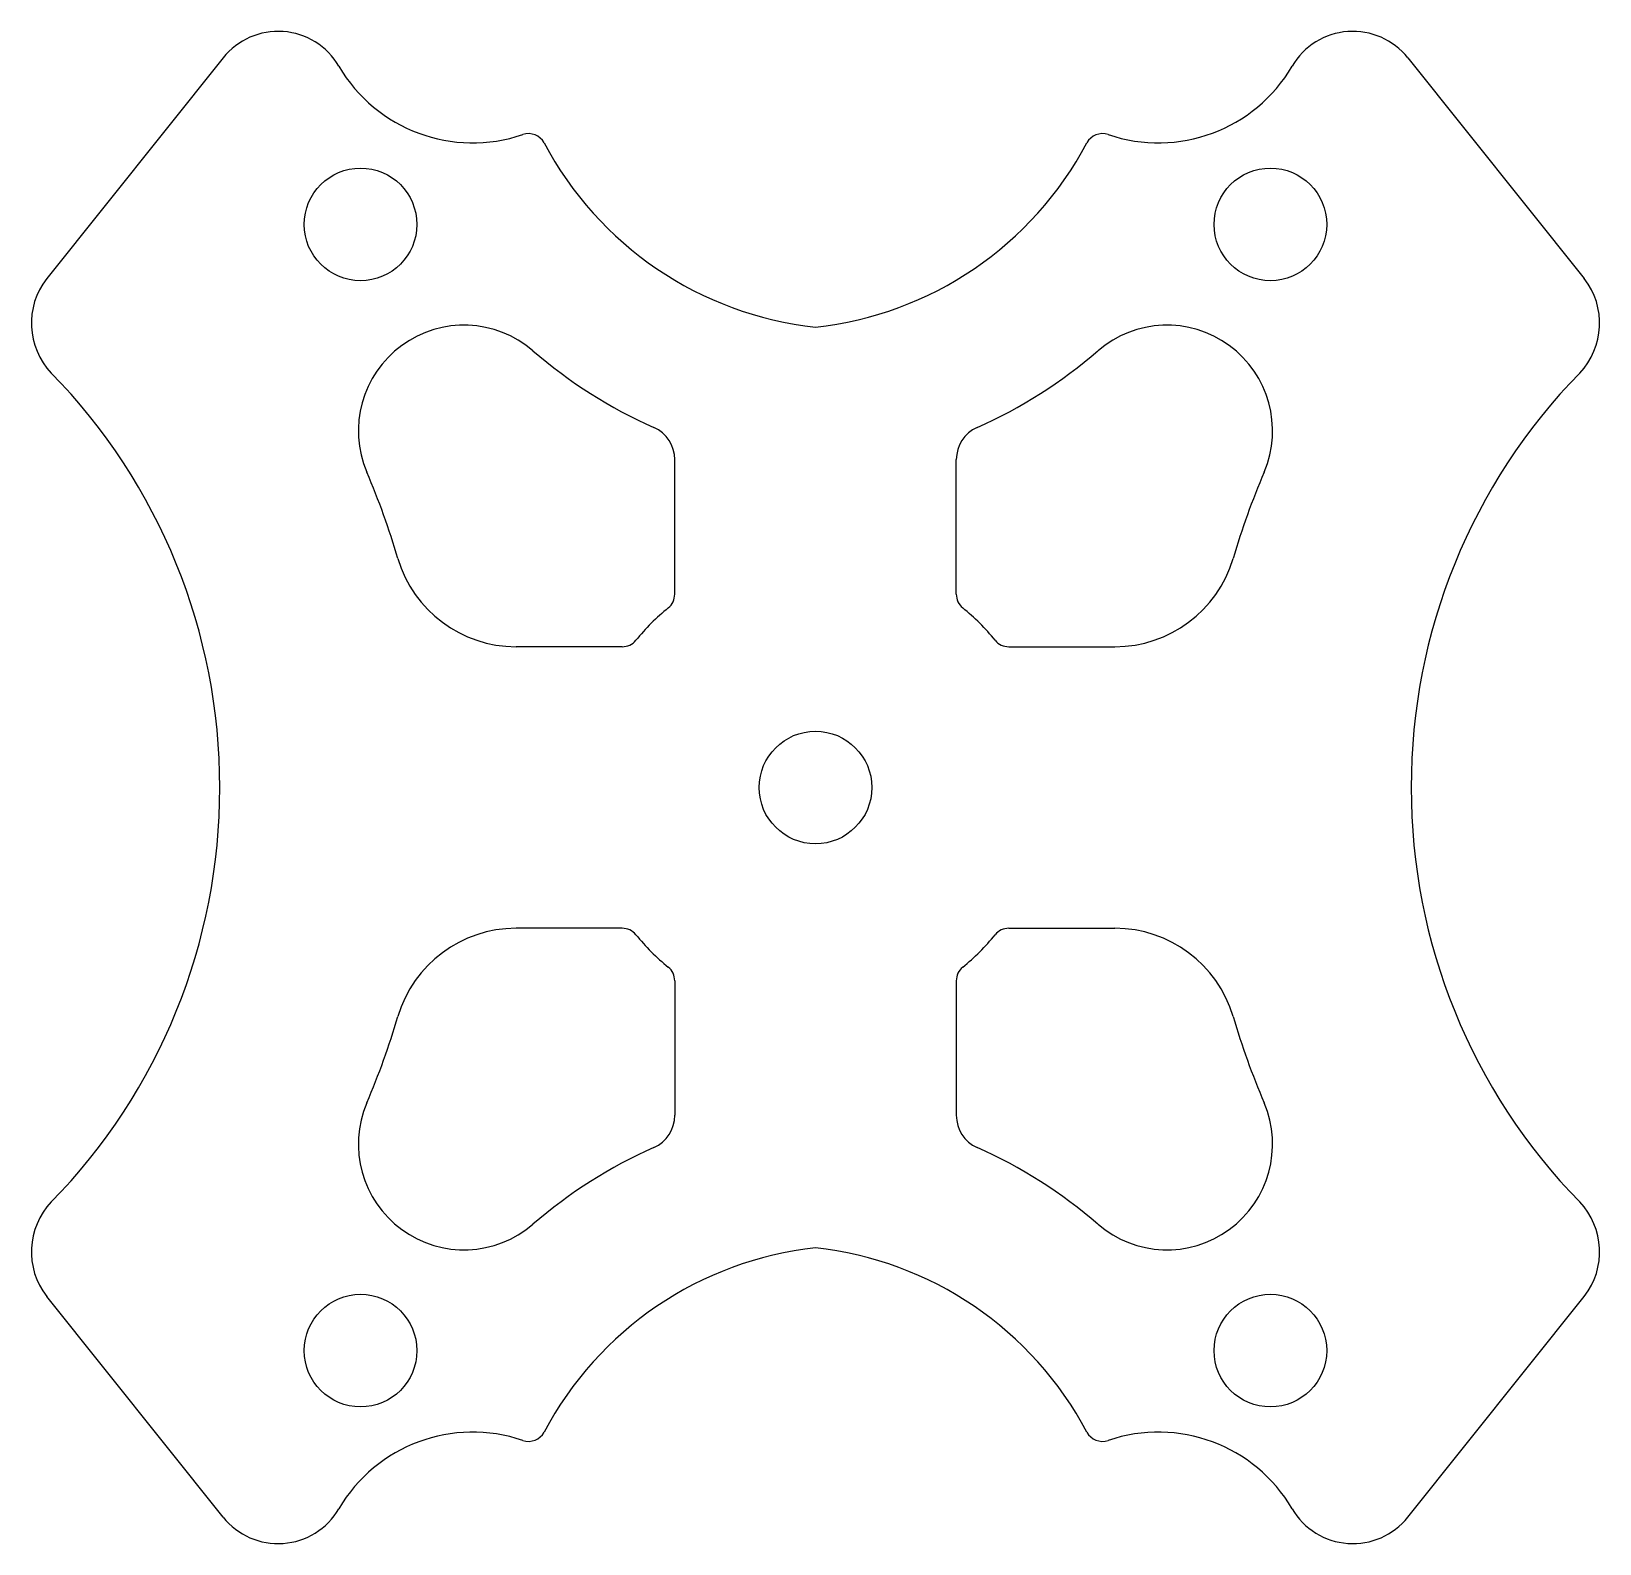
# Model space of a CAD drawing. Header units: millimetres. Extents: x 337.1 to 381.6, y 146.3 to 189.3.
import ezdxf

# ---------------------------------------------------------------- set-up
doc = ezdxf.new("R2010")
doc.units = ezdxf.units.MM
doc.header["$MEASUREMENT"] = 0
doc.layers.add('Split Micro Lock Plate', color=222, linetype='Continuous')

msp = doc.modelspace()

# ---------------------------------------------------------------- linework, layer by layer
at = {"layer": 'Split Micro Lock Plate'}
for p, q in [((342.526, 188.523), (337.513, 182.249)), ((376.188, 188.523), (381.2, 182.249)), ((355.357, 173.28), (355.357, 177.104)), ((363.357, 173.28), (363.357, 177.104)), ((353.865, 171.788), (350.849, 171.788)), ((364.848, 171.788), (367.865, 171.788)), ((353.865, 163.788), (350.849, 163.788)), ((364.848, 163.788), (367.865, 163.788)), ((355.357, 162.297), (355.357, 158.473)), ((363.357, 162.297), (363.357, 158.473)), ((342.526, 147.054), (337.513, 153.328)), ((376.188, 147.054), (381.2, 153.328))]:
    msp.add_line(p, q, dxfattribs=at)
for centre in [(346.43, 183.788), (372.283, 183.788), (359.357, 167.788), (346.43, 151.788), (372.283, 151.788)]:
    msp.add_circle(centre, 1.6, dxfattribs=at)
for centre, radius, start, end in [((344.088, 187.274), 2, 30.3592, 141.3771), ((374.625, 187.274), 2, 38.6229, 149.6408), ((349.618, 190.513), 4.408, 210.3592, 288.8553), ((369.096, 190.513), 4.408, 251.1447, 329.6408), ((351.204, 185.868), 0.5, 27.981, 108.8553), ((367.509, 185.868), 0.5, 71.1447, 152.019), ((360.462, 190.787), 9.983, 207.981, 263.6443), ((358.251, 190.787), 9.983, 276.3557, 332.019), ((339.134, 180.982), 2.057, 141.9849, 223.555), ((379.579, 180.982), 2.057, 316.445, 38.0151), ((349.37, 177.926), 3, 49.2252, 203.0574), ((369.343, 177.926), 3, 336.9426, 130.7748), ((360.462, 190.787), 13.983, 229.2252, 245.9545), ((358.251, 190.787), 13.983, 294.0455, 310.7748), ((325.644, 167.826), 16.786, 359.8705, 44.3705), ((393.069, 167.826), 16.786, 135.6295, 180.1295), ((354.357, 177.104), 1, 360, 65.9545), ((364.357, 177.104), 1, 114.0455, 180), ((325.644, 167.826), 22.786, 16.4918, 23.0574), ((393.069, 167.826), 22.786, 156.9426, 163.5082), ((350.849, 175.288), 3.5, 196.4918, 270), ((367.865, 175.288), 3.5, 270, 343.5082), ((359.357, 167.788), 6.6, 129.3312, 140.6688), ((354.857, 173.28), 0.5, 309.3312, 0), ((363.857, 173.28), 0.5, 180, 230.6688), ((359.357, 167.788), 6.6, 39.3312, 50.6688), ((353.865, 172.288), 0.5, 270, 320.6688), ((364.848, 172.288), 0.5, 219.3312, 270), ((325.644, 167.75), 16.786, 315.6295, 0.1295), ((393.069, 167.75), 16.786, 179.8705, 224.3705), ((350.849, 160.288), 3.5, 90, 163.5082), ((353.865, 163.288), 0.5, 39.3312, 90), ((359.357, 167.788), 6.6, 219.3312, 230.6688), ((359.357, 167.788), 6.6, 309.3312, 320.6688), ((364.848, 163.288), 0.5, 90, 140.6688), ((367.865, 160.288), 3.5, 16.4918, 90), ((354.857, 162.297), 0.5, 0, 50.6688), ((363.857, 162.297), 0.5, 129.3312, 180), ((325.644, 167.75), 22.786, 336.9426, 343.5082), ((393.069, 167.75), 22.786, 196.4918, 203.0574), ((349.37, 157.651), 3, 156.9426, 310.7748), ((369.343, 157.651), 3, 229.2252, 23.0574), ((354.357, 158.473), 1, 294.0455, 0), ((364.357, 158.473), 1, 180, 245.9545), ((360.462, 144.79), 13.983, 114.0455, 130.7748), ((358.251, 144.79), 13.983, 49.2252, 65.9545), ((339.134, 154.595), 2.057, 136.445, 218.0151), ((379.579, 154.595), 2.057, 321.9849, 43.555), ((360.462, 144.79), 9.983, 96.3557, 152.019), ((358.251, 144.79), 9.983, 27.981, 83.6443), ((349.618, 145.064), 4.408, 71.1447, 149.6408), ((351.204, 149.709), 0.5, 251.1447, 332.019), ((367.509, 149.709), 0.5, 207.981, 288.8553), ((369.096, 145.064), 4.408, 30.3592, 108.8553), ((344.088, 148.303), 2, 218.6229, 329.6408), ((374.625, 148.303), 2, 210.3592, 321.3771)]:
    msp.add_arc(centre, radius, start, end, dxfattribs=at)

doc.saveas('drawing.dxf')
